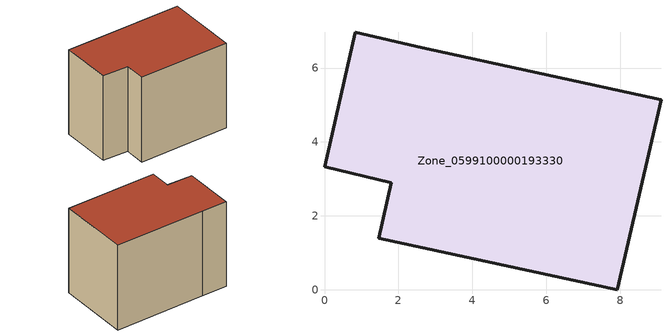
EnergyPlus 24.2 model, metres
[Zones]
Zone_0599100000193330
 floor ground (C_G): 1.81,2.9 0,3.33 0.83,6.97 2.65,6.55 9.11,5.15 7.93,0 1.47,1.4 z0
 wall outside (C_F): 0,3.33 1.81,2.9 1.47,1.4 7.93,0 9.11,5.15 2.65,6.55 0.83,6.97 0,3.33 z0:6.38
 roof outside (C_R): 7.93,0 9.11,5.15 2.65,6.55 0.83,6.97 0,3.33 1.81,2.9 1.47,1.4 z6.38
[BUILDING]
Pand.0599100000193330: North Axis=0; Terrain=City; Loads Convergence Tolerance Value=0.04; Temperature Convergence Tolerance Value=0.4; Solar Distribution=FullExterior; Maximum Number of Warmup Days=25; Minimum Number of Warmup Days=1
[Site:Location]
Rotterdam.The.Hague.AP_ZH_NLD Design_Conditions: Latitude=51.96; Longitude=4.45; Time Zone=1; Elevation=-4.5
[SITE:GROUNDTEMPERATURE:BUILDINGSURFACE]
18, 18, 18, 18, 18, 18, 18, 18, 18, 18, 18, 18
[MATERIAL] Thermal Absorptance=0.9; Solar Absorptance=0.7; Visible Absorptance=0.7
Name | Roughness | Thickness | Conductivity | Density | Specific Heat
G.TI.1946 | MediumSmooth | 0.15 | 1 | 540 | 1210
F.TI.1946 | Rough | 0.3 | 0.857143 | 1920 | 840
R.TI.1946 | MediumRough | 0.2 | 0.1 | 1500 | 1000
[CONSTRUCTION]
C_G: G.TI.1946
C_F: F.TI.1946
C_R: R.TI.1946
[ZONE]
Zone_0599100000193330: Type=1; Multiplier=1; Ceiling Height=Autocalculate; Volume=Autocalculate; Floor Area=autocalculate; Part of Total Floor Area=Yes
[ZONEINFILTRATION:DESIGNFLOWRATE]
Infil_Zone_0599100000193330: Zone or ZoneList or Space or SpaceList=Zone_0599100000193330; Schedule=AlwaysOn; Design Flow Rate Calculation Method=Flow/Area; Flow Rate per Floor Area=0.003; Constant Term Coefficient=1; Temperature Term Coefficient=0; Velocity Term Coefficient=0; Velocity Squared Term Coefficient=0
[HVACTEMPLATE:ZONE:IDEALLOADSAIRSYSTEM]
Zone_0599100000193330: Maximum Heating Supply Air Temperature=50; Minimum Cooling Supply Air Temperature=13; Maximum Heating Supply Air Humidity Ratio=0.0156; Minimum Cooling Supply Air Humidity Ratio=0.0077; Heating Limit=NoLimit; Cooling Limit=NoLimit; Dehumidification Control Type=ConstantSensibleHeatRatio; Cooling Sensible Heat Ratio=0.7; Dehumidification Setpoint=60; Humidification Control Type=None; Humidification Setpoint=30; Outdoor Air Method=None; Outdoor Air Flow Rate per Person=0.00944; Outdoor Air Flow Rate per Zone Floor Area=0; Outdoor Air Flow Rate per Zone=0; Demand Controlled Ventilation Type=None; Outdoor Air Economizer Type=NoEconomizer; Heat Recovery Type=None; Sensible Heat Recovery Effectiveness=0.7; Latent Heat Recovery Effectiveness=0.65
[ZONECONTROL:THERMOSTAT]
ThermostatControl_Zone_0599100000193330: Zone or ZoneList=Zone_0599100000193330; Control Type Schedule=DualSetpointControlType; Control 1=Thermostat_Zone_0599100000193330; Temperature Difference Between Cutout And Setpoint=0
[THERMOSTATSETPOINT:DUALSETPOINT]
Thermostat_Zone_0599100000193330: Heating Setpoint Temperature Schedule=HeatingSetpoint_Zone_0599100000193330; Cooling Setpoint Temperature Schedule=CoolingSetpoint_Zone_0599100000193330
[SCHEDULE:COMPACT]
HeatingSetpoint_Zone_0599100000193330: Through: 12/31, For: AllDays, Until: 24:00, 21
CoolingSetpoint_Zone_0599100000193330: Through: 12/31, For: AllDays, Until: 24:00, 24
DualSetpointControlType: Through: 12/31, For: AllDays, Until: 24:00, 4
AlwaysOn: Through: 12/31, For: AllDays, Until: 24:00, 1
